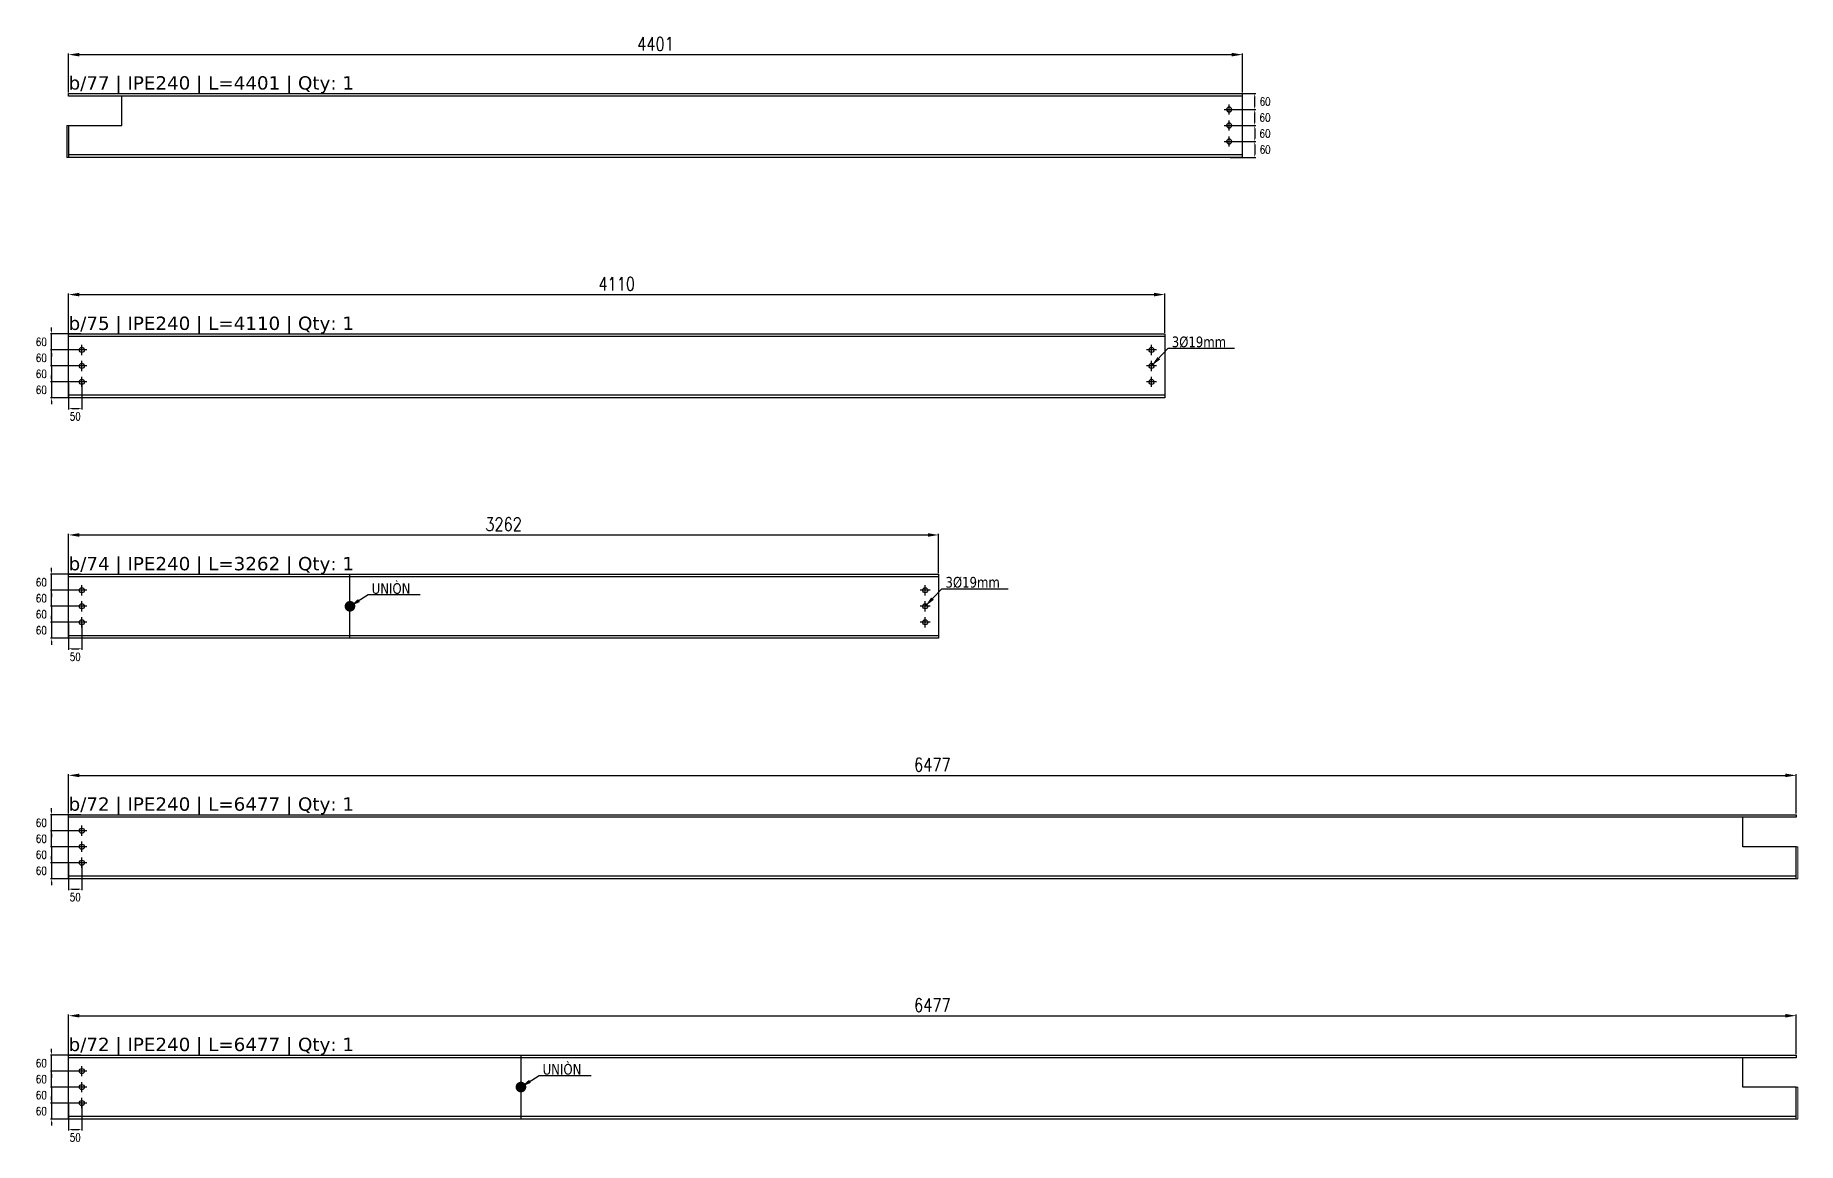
# Model space of a CAD drawing. Header units: millimetres. Extents: x -125 to 97215, y -53820 to 8573.
# Drawn here: x -125 to 6483, y 4419 to 8573 of the extents above; entities that cross this region are included whole.
import ezdxf
from ezdxf.enums import TextEntityAlignment as Align

# ---------------------------------------------------------------- set-up
doc = ezdxf.new("R2010")
doc.units = ezdxf.units.MM
doc.linetypes.add('DASHDOT', pattern=[25.4, 12.7, -6.35, 0, -6.35])
for name, color, linetype in [('COTAS', 8, 'Continuous'), ('EJE PERNOS', 1, 'DASHDOT'), ('IPE240', 2, 'Continuous'), ('PERNOS', 3, 'Continuous'), ('TXT_GEN', 3, 'Continuous'), ('UNIÒN', 4, 'Continuous')]:
    doc.layers.add(name, color=color, linetype=linetype)
doc.layers.add('P-PLATINA', color=6, linetype='Continuous', lineweight=15)
doc.styles.add('CNI_COTAS', font='romans.shx', dxfattribs={"width": 0.8})
doc.styles.add('VERDNA', font='verdana.ttf', dxfattribs={"width": 0.8})
doc.dimstyles.new('1.3', dxfattribs={"dimscale": 0, "dimtxt": 30, "dimasz": 12, "dimexe": 4, "dimexo": 4, "dimgap": 9, "dimtad": 1, "dimdec": 0, "dimzin": 4, "dimdsep": 46, "dimtxsty": 'CNI_COTAS', "dimcen": 0, "dimclrd": 256, "dimclrt": 3, "dimadec": 0, "dimazin": 0, "dimtfac": 1, "dimtdec": 0, "dimtmove": 2, "dimatfit": 0, "dimfxl": 0.05, "dimtolj": 1, "dimtzin": 0, "dimarcsym": 0})
doc.dimstyles.new('1.4', dxfattribs={"dimscale": 0, "dimtxt": 50, "dimasz": 40, "dimexe": 4, "dimexo": 4, "dimgap": 15, "dimtad": 1, "dimdec": 0, "dimzin": 4, "dimdsep": 46, "dimtxsty": 'CNI_COTAS', "dimcen": -0.09, "dimclrd": 256, "dimclrt": 3, "dimadec": 0, "dimazin": 0, "dimtfac": 1, "dimtdec": 0, "dimtmove": 2, "dimatfit": 0, "dimfxl": 0.05, "dimtolj": 1, "dimtzin": 0, "dimarcsym": 0})

# ---------------------------------------------------------------- blocks, each defined once
blk = doc.blocks.new('*D18')
at = {"layer": 'COTAS', "color": 0, "lineweight": -2, "transparency": 16777216}
for p, q in [((0, 8358), (0, 8503.9)), ((4401.3, 8358), (4401.3, 8503.9))]:
    blk.add_line(p, q, dxfattribs=at)
at = {"layer": 'COTAS', "lineweight": -2, "transparency": 16777216}
blk.add_line((40, 8499.9), (4361.3, 8499.9), dxfattribs=at)
at = {"layer": 'COTAS', "transparency": 16777216}
for points in [[(40, 8506.5), (40, 8493.2), (0, 8499.9)], [(4361.3, 8506.5), (4361.3, 8493.2), (4401.3, 8499.9)]]:
    blk.add_solid(points, dxfattribs=at)
at = {"layer": 'Defpoints', "color": 0, "transparency": 16777216}
for p in [(4401.3, 8499.9), (0, 8354), (4401.3, 8354)]:
    blk.add_point(p, dxfattribs=at)
at = {"layer": 'COTAS', "color": 3, "transparency": 16777216, "insert": (2200.6, 8539.9), "char_height": 50, "attachment_point": 5, "style": 'CNI_COTAS'}
blk.add_mtext('\\A1;4401', dxfattribs=at)
blk = doc.blocks.new('D19')
at = {"layer": 'EJE PERNOS', "linetype": 'Continuous'}
for p, q in [((19, 0), (-19, 0)), ((0, -19), (0, 19))]:
    blk.add_line(p, q, dxfattribs=at)
at = {"layer": 'PERNOS'}
blk.add_circle((0, 0), 9.5, dxfattribs=at)
blk = doc.blocks.new('*D19')
at = {"layer": 'COTAS', "color": 0, "lineweight": -2, "transparency": 16777216}
for p, q in [((4355.3, 8294), (4451.3, 8294)), ((4355.3, 8234), (4451.3, 8234))]:
    blk.add_line(p, q, dxfattribs=at)
at = {"layer": 'COTAS', "lineweight": -2, "transparency": 16777216}
blk.add_line((4447.3, 8246), (4447.3, 8282), dxfattribs=at)
at = {"layer": 'COTAS', "transparency": 16777216}
for points in [[(4445.3, 8282), (4449.3, 8282), (4447.3, 8294)], [(4445.3, 8246), (4449.3, 8246), (4447.3, 8234)]]:
    blk.add_solid(points, dxfattribs=at)
at = {"layer": 'Defpoints', "color": 0, "transparency": 16777216}
for p in [(4351.3, 8294), (4447.3, 8294), (4351.3, 8234)]:
    blk.add_point(p, dxfattribs=at)
at = {"layer": 'COTAS', "color": 3, "transparency": 16777216, "insert": (4485.8, 8264), "char_height": 30, "attachment_point": 5, "rotation": 0.2, "style": 'CNI_COTAS'}
blk.add_mtext('\\A1;60', dxfattribs=at)
blk = doc.blocks.new('*D20')
at = {"layer": 'COTAS', "color": 0, "lineweight": -2, "transparency": 16777216}
for p, q in [((4355.3, 8234), (4451.3, 8234)), ((4355.3, 8174), (4451.3, 8174))]:
    blk.add_line(p, q, dxfattribs=at)
at = {"layer": 'COTAS', "lineweight": -2, "transparency": 16777216}
blk.add_line((4447.3, 8222), (4447.3, 8186), dxfattribs=at)
at = {"layer": 'COTAS', "transparency": 16777216}
for points in [[(4445.3, 8222), (4449.3, 8222), (4447.3, 8234)], [(4445.3, 8186), (4449.3, 8186), (4447.3, 8174)]]:
    blk.add_solid(points, dxfattribs=at)
at = {"layer": 'Defpoints', "color": 0, "transparency": 16777216}
for p in [(4351.3, 8234), (4351.3, 8174), (4447.3, 8174)]:
    blk.add_point(p, dxfattribs=at)
at = {"layer": 'COTAS', "color": 3, "transparency": 16777216, "insert": (4485.8, 8204), "char_height": 30, "attachment_point": 5, "rotation": 0.2, "style": 'CNI_COTAS'}
blk.add_mtext('\\A1;60', dxfattribs=at)
blk = doc.blocks.new('*D21')
at = {"layer": 'COTAS', "color": 0, "lineweight": -2, "transparency": 16777216}
for p, q in [((4355.3, 8354), (4451.3, 8354)), ((4355.3, 8294), (4451.3, 8294))]:
    blk.add_line(p, q, dxfattribs=at)
at = {"layer": 'COTAS', "lineweight": -2, "transparency": 16777216}
blk.add_line((4447.3, 8306), (4447.3, 8342), dxfattribs=at)
at = {"layer": 'COTAS', "transparency": 16777216}
for points in [[(4445.3, 8342), (4449.3, 8342), (4447.3, 8354)], [(4445.3, 8306), (4449.3, 8306), (4447.3, 8294)]]:
    blk.add_solid(points, dxfattribs=at)
at = {"layer": 'Defpoints', "color": 0, "transparency": 16777216}
for p in [(4351.3, 8354), (4447.3, 8354), (4351.3, 8294)]:
    blk.add_point(p, dxfattribs=at)
at = {"layer": 'COTAS', "color": 3, "transparency": 16777216, "insert": (4486.2, 8324), "char_height": 30, "attachment_point": 5, "rotation": 0.2, "style": 'CNI_COTAS'}
blk.add_mtext('\\A1;60', dxfattribs=at)
blk = doc.blocks.new('*D22')
at = {"layer": 'COTAS', "color": 0, "lineweight": -2, "transparency": 16777216}
for p, q in [((4355.3, 8174), (4451.3, 8174)), ((4355.3, 8114), (4451.3, 8114))]:
    blk.add_line(p, q, dxfattribs=at)
at = {"layer": 'COTAS', "lineweight": -2, "transparency": 16777216}
blk.add_line((4447.3, 8162), (4447.3, 8126), dxfattribs=at)
at = {"layer": 'COTAS', "transparency": 16777216}
for points in [[(4445.3, 8162), (4449.3, 8162), (4447.3, 8174)], [(4445.3, 8126), (4449.3, 8126), (4447.3, 8114)]]:
    blk.add_solid(points, dxfattribs=at)
at = {"layer": 'Defpoints', "color": 0, "transparency": 16777216}
for p in [(4351.3, 8174), (4351.3, 8114), (4447.3, 8114)]:
    blk.add_point(p, dxfattribs=at)
at = {"layer": 'COTAS', "color": 3, "transparency": 16777216, "insert": (4486.3, 8144), "char_height": 30, "attachment_point": 5, "rotation": 0.2, "style": 'CNI_COTAS'}
blk.add_mtext('\\A1;60', dxfattribs=at)
blk = doc.blocks.new('*D87')
at = {"layer": 'COTAS', "color": 0, "lineweight": -2, "transparency": 16777216}
for p, q in [((0, 4751.8), (0, 4899.4)), ((6477.2, 4751.8), (6477.2, 4899.4))]:
    blk.add_line(p, q, dxfattribs=at)
at = {"layer": 'COTAS', "lineweight": -2, "transparency": 16777216}
blk.add_line((40, 4895.4), (6437.2, 4895.4), dxfattribs=at)
at = {"layer": 'COTAS', "transparency": 16777216}
for points in [[(40, 4902), (40, 4888.7), (0, 4895.4)], [(6437.2, 4902), (6437.2, 4888.7), (6477.2, 4895.4)]]:
    blk.add_solid(points, dxfattribs=at)
at = {"layer": 'Defpoints', "color": 0, "transparency": 16777216}
for p in [(6477.2, 4895.4), (0, 4747.8), (6477.2, 4747.8)]:
    blk.add_point(p, dxfattribs=at)
at = {"layer": 'COTAS', "color": 3, "transparency": 16777216, "insert": (3238.6, 4935.4), "char_height": 50, "attachment_point": 5, "style": 'CNI_COTAS'}
blk.add_mtext('\\A1;6477', dxfattribs=at)
blk = doc.blocks.new('*D91')
at = {"layer": 'COTAS', "lineweight": -2, "transparency": 16777216}
for p, q in [((-63.7, 4699.8), (-63.7, 4711.8)), ((-63.7, 4627.8), (-63.7, 4687.8)), ((-63.7, 4615.8), (-63.7, 4603.8))]:
    blk.add_line(p, q, dxfattribs=at)
at = {"layer": 'COTAS', "color": 0, "lineweight": -2, "transparency": 16777216}
for p, q in [((46, 4687.8), (-67.7, 4687.8)), ((46, 4627.8), (-67.7, 4627.8))]:
    blk.add_line(p, q, dxfattribs=at)
at = {"layer": 'COTAS', "transparency": 16777216}
for points in [[(-65.7, 4699.8), (-61.7, 4699.8), (-63.7, 4687.8)], [(-65.7, 4615.8), (-61.7, 4615.8), (-63.7, 4627.8)]]:
    blk.add_solid(points, dxfattribs=at)
at = {"layer": 'Defpoints', "color": 0, "transparency": 16777216}
for p in [(-63.7, 4687.8), (50, 4687.8), (50, 4627.8)]:
    blk.add_point(p, dxfattribs=at)
at = {"layer": 'COTAS', "color": 3, "transparency": 16777216, "insert": (-102.2, 4657.8), "char_height": 30, "attachment_point": 5, "rotation": 0.2, "style": 'CNI_COTAS'}
blk.add_mtext('\\A1;60', dxfattribs=at)
blk = doc.blocks.new('*D92')
at = {"layer": 'COTAS', "color": 0, "lineweight": -2, "transparency": 16777216}
for p, q in [((46, 4627.8), (-67.7, 4627.8)), ((46, 4567.8), (-67.7, 4567.8))]:
    blk.add_line(p, q, dxfattribs=at)
at = {"layer": 'COTAS', "lineweight": -2, "transparency": 16777216}
for p, q in [((-63.7, 4639.8), (-63.7, 4651.8)), ((-63.7, 4627.8), (-63.7, 4567.8)), ((-63.7, 4555.8), (-63.7, 4543.8))]:
    blk.add_line(p, q, dxfattribs=at)
at = {"layer": 'COTAS', "transparency": 16777216}
for points in [[(-65.7, 4639.8), (-61.7, 4639.8), (-63.7, 4627.8)], [(-65.7, 4555.8), (-61.7, 4555.8), (-63.7, 4567.8)]]:
    blk.add_solid(points, dxfattribs=at)
at = {"layer": 'Defpoints', "color": 0, "transparency": 16777216}
for p in [(50, 4627.8), (-63.7, 4567.8), (50, 4567.8)]:
    blk.add_point(p, dxfattribs=at)
at = {"layer": 'COTAS', "color": 3, "transparency": 16777216, "insert": (-102.2, 4597.8), "char_height": 30, "attachment_point": 5, "rotation": 0.2, "style": 'CNI_COTAS'}
blk.add_mtext('\\A1;60', dxfattribs=at)
blk = doc.blocks.new('*D88')
at = {"layer": 'COTAS', "color": 0, "lineweight": -2, "transparency": 16777216}
for p, q in [((46, 4567.8), (-67.7, 4567.8)), ((46, 4507.8), (-67.7, 4507.8))]:
    blk.add_line(p, q, dxfattribs=at)
at = {"layer": 'COTAS', "lineweight": -2, "transparency": 16777216}
for p, q in [((-63.7, 4579.8), (-63.7, 4591.8)), ((-63.7, 4567.8), (-63.7, 4507.8)), ((-63.7, 4495.8), (-63.7, 4483.8))]:
    blk.add_line(p, q, dxfattribs=at)
at = {"layer": 'COTAS', "transparency": 16777216}
for points in [[(-65.7, 4579.8), (-61.7, 4579.8), (-63.7, 4567.8)], [(-65.7, 4495.8), (-61.7, 4495.8), (-63.7, 4507.8)]]:
    blk.add_solid(points, dxfattribs=at)
at = {"layer": 'Defpoints', "color": 0, "transparency": 16777216}
for p in [(50, 4567.8), (-63.7, 4507.8), (50, 4507.8)]:
    blk.add_point(p, dxfattribs=at)
at = {"layer": 'COTAS', "color": 3, "transparency": 16777216, "insert": (-102.2, 4537.8), "char_height": 30, "attachment_point": 5, "rotation": 0.2, "style": 'CNI_COTAS'}
blk.add_mtext('\\A1;60', dxfattribs=at)
blk = doc.blocks.new('*D89')
at = {"layer": 'COTAS', "color": 0, "lineweight": -2, "transparency": 16777216}
for p, q in [((0, 4563.8), (0, 4464.6)), ((50, 4563.8), (50, 4464.6))]:
    blk.add_line(p, q, dxfattribs=at)
at = {"layer": 'COTAS', "lineweight": -2, "transparency": 16777216}
blk.add_line((12, 4468.6), (38, 4468.6), dxfattribs=at)
at = {"layer": 'COTAS', "transparency": 16777216}
for points in [[(12, 4470.6), (12, 4466.6), (0, 4468.6)], [(38, 4470.6), (38, 4466.6), (50, 4468.6)]]:
    blk.add_solid(points, dxfattribs=at)
at = {"layer": 'Defpoints', "color": 0, "transparency": 16777216}
for p in [(0, 4567.8), (50, 4567.8), (50, 4468.6)]:
    blk.add_point(p, dxfattribs=at)
at = {"layer": 'COTAS', "color": 3, "transparency": 16777216, "insert": (25, 4438.7), "char_height": 30, "attachment_point": 5, "rotation": 0.2, "style": 'CNI_COTAS'}
blk.add_mtext('\\A1;50', dxfattribs=at)
blk = doc.blocks.new('*D90')
at = {"layer": 'COTAS', "lineweight": -2, "transparency": 16777216}
for p, q in [((-63.7, 4759.8), (-63.7, 4771.8)), ((-63.7, 4687.8), (-63.7, 4747.8)), ((-63.7, 4675.8), (-63.7, 4663.8))]:
    blk.add_line(p, q, dxfattribs=at)
at = {"layer": 'COTAS', "color": 0, "lineweight": -2, "transparency": 16777216}
for p, q in [((46, 4747.8), (-67.7, 4747.8)), ((46, 4687.8), (-67.7, 4687.8))]:
    blk.add_line(p, q, dxfattribs=at)
at = {"layer": 'COTAS', "transparency": 16777216}
for points in [[(-65.7, 4759.8), (-61.7, 4759.8), (-63.7, 4747.8)], [(-65.7, 4675.8), (-61.7, 4675.8), (-63.7, 4687.8)]]:
    blk.add_solid(points, dxfattribs=at)
at = {"layer": 'Defpoints', "color": 0, "transparency": 16777216}
for p in [(-63.7, 4747.8), (50, 4747.8), (50, 4687.8)]:
    blk.add_point(p, dxfattribs=at)
at = {"layer": 'COTAS', "color": 3, "transparency": 16777216, "insert": (-102.2, 4717.8), "char_height": 30, "attachment_point": 5, "rotation": 0.2, "style": 'CNI_COTAS'}
blk.add_mtext('\\A1;60', dxfattribs=at)
blk = doc.blocks.new('*D93')
at = {"layer": 'COTAS', "color": 0, "lineweight": -2, "transparency": 16777216}
for p, q in [((0, 5653.3), (0, 5800.9)), ((6477.2, 5653.3), (6477.2, 5800.9))]:
    blk.add_line(p, q, dxfattribs=at)
at = {"layer": 'COTAS', "lineweight": -2, "transparency": 16777216}
blk.add_line((40, 5796.9), (6437.2, 5796.9), dxfattribs=at)
at = {"layer": 'COTAS', "transparency": 16777216}
for points in [[(40, 5803.6), (40, 5790.2), (0, 5796.9)], [(6437.2, 5803.6), (6437.2, 5790.2), (6477.2, 5796.9)]]:
    blk.add_solid(points, dxfattribs=at)
at = {"layer": 'Defpoints', "color": 0, "transparency": 16777216}
for p in [(6477.2, 5796.9), (0, 5649.3), (6477.2, 5649.3)]:
    blk.add_point(p, dxfattribs=at)
at = {"layer": 'COTAS', "color": 3, "transparency": 16777216, "insert": (3238.6, 5836.9), "char_height": 50, "attachment_point": 5, "style": 'CNI_COTAS'}
blk.add_mtext('\\A1;6477', dxfattribs=at)
blk = doc.blocks.new('*D97')
at = {"layer": 'COTAS', "color": 0, "lineweight": -2, "transparency": 16777216}
for p, q in [((46, 5589.3), (-67.7, 5589.3)), ((46, 5529.3), (-67.7, 5529.3))]:
    blk.add_line(p, q, dxfattribs=at)
at = {"layer": 'COTAS', "lineweight": -2, "transparency": 16777216}
for p, q in [((-63.7, 5601.3), (-63.7, 5613.3)), ((-63.7, 5529.3), (-63.7, 5589.3)), ((-63.7, 5517.3), (-63.7, 5505.3))]:
    blk.add_line(p, q, dxfattribs=at)
at = {"layer": 'COTAS', "transparency": 16777216}
for points in [[(-65.7, 5601.3), (-61.7, 5601.3), (-63.7, 5589.3)], [(-65.7, 5517.3), (-61.7, 5517.3), (-63.7, 5529.3)]]:
    blk.add_solid(points, dxfattribs=at)
at = {"layer": 'Defpoints', "color": 0, "transparency": 16777216}
for p in [(-63.7, 5589.3), (50, 5589.3), (50, 5529.3)]:
    blk.add_point(p, dxfattribs=at)
at = {"layer": 'COTAS', "color": 3, "transparency": 16777216, "insert": (-102.2, 5559.3), "char_height": 30, "attachment_point": 5, "rotation": 0.2, "style": 'CNI_COTAS'}
blk.add_mtext('\\A1;60', dxfattribs=at)
blk = doc.blocks.new('*D98')
at = {"layer": 'COTAS', "lineweight": -2, "transparency": 16777216}
for p, q in [((-63.7, 5541.3), (-63.7, 5553.3)), ((-63.7, 5529.3), (-63.7, 5469.3)), ((-63.7, 5457.3), (-63.7, 5445.3))]:
    blk.add_line(p, q, dxfattribs=at)
at = {"layer": 'COTAS', "color": 0, "lineweight": -2, "transparency": 16777216}
for p, q in [((46, 5529.3), (-67.7, 5529.3)), ((46, 5469.3), (-67.7, 5469.3))]:
    blk.add_line(p, q, dxfattribs=at)
at = {"layer": 'COTAS', "transparency": 16777216}
for points in [[(-65.7, 5541.3), (-61.7, 5541.3), (-63.7, 5529.3)], [(-65.7, 5457.3), (-61.7, 5457.3), (-63.7, 5469.3)]]:
    blk.add_solid(points, dxfattribs=at)
at = {"layer": 'Defpoints', "color": 0, "transparency": 16777216}
for p in [(50, 5529.3), (-63.7, 5469.3), (50, 5469.3)]:
    blk.add_point(p, dxfattribs=at)
at = {"layer": 'COTAS', "color": 3, "transparency": 16777216, "insert": (-102.2, 5499.3), "char_height": 30, "attachment_point": 5, "rotation": 0.2, "style": 'CNI_COTAS'}
blk.add_mtext('\\A1;60', dxfattribs=at)
blk = doc.blocks.new('*D94')
at = {"layer": 'COTAS', "lineweight": -2, "transparency": 16777216}
for p, q in [((-63.7, 5481.3), (-63.7, 5493.3)), ((-63.7, 5469.3), (-63.7, 5409.3)), ((-63.7, 5397.3), (-63.7, 5385.3))]:
    blk.add_line(p, q, dxfattribs=at)
at = {"layer": 'COTAS', "color": 0, "lineweight": -2, "transparency": 16777216}
for p, q in [((46, 5469.3), (-67.7, 5469.3)), ((46, 5409.3), (-67.7, 5409.3))]:
    blk.add_line(p, q, dxfattribs=at)
at = {"layer": 'COTAS', "transparency": 16777216}
for points in [[(-65.7, 5481.3), (-61.7, 5481.3), (-63.7, 5469.3)], [(-65.7, 5397.3), (-61.7, 5397.3), (-63.7, 5409.3)]]:
    blk.add_solid(points, dxfattribs=at)
at = {"layer": 'Defpoints', "color": 0, "transparency": 16777216}
for p in [(50, 5469.3), (-63.7, 5409.3), (50, 5409.3)]:
    blk.add_point(p, dxfattribs=at)
at = {"layer": 'COTAS', "color": 3, "transparency": 16777216, "insert": (-102.2, 5439.3), "char_height": 30, "attachment_point": 5, "rotation": 0.2, "style": 'CNI_COTAS'}
blk.add_mtext('\\A1;60', dxfattribs=at)
blk = doc.blocks.new('*D95')
at = {"layer": 'COTAS', "color": 0, "lineweight": -2, "transparency": 16777216}
for p, q in [((0, 5465.3), (0, 5366.1)), ((50, 5465.3), (50, 5366.1))]:
    blk.add_line(p, q, dxfattribs=at)
at = {"layer": 'COTAS', "lineweight": -2, "transparency": 16777216}
blk.add_line((12, 5370.1), (38, 5370.1), dxfattribs=at)
at = {"layer": 'COTAS', "transparency": 16777216}
for points in [[(12, 5372.1), (12, 5368.1), (0, 5370.1)], [(38, 5372.1), (38, 5368.1), (50, 5370.1)]]:
    blk.add_solid(points, dxfattribs=at)
at = {"layer": 'Defpoints', "color": 0, "transparency": 16777216}
for p in [(0, 5469.3), (50, 5469.3), (50, 5370.1)]:
    blk.add_point(p, dxfattribs=at)
at = {"layer": 'COTAS', "color": 3, "transparency": 16777216, "insert": (25, 5340.2), "char_height": 30, "attachment_point": 5, "rotation": 0.2, "style": 'CNI_COTAS'}
blk.add_mtext('\\A1;50', dxfattribs=at)
blk = doc.blocks.new('*D96')
at = {"layer": 'COTAS', "color": 0, "lineweight": -2, "transparency": 16777216}
for p, q in [((46, 5649.3), (-67.7, 5649.3)), ((46, 5589.3), (-67.7, 5589.3))]:
    blk.add_line(p, q, dxfattribs=at)
at = {"layer": 'COTAS', "lineweight": -2, "transparency": 16777216}
for p, q in [((-63.7, 5661.3), (-63.7, 5673.3)), ((-63.7, 5589.3), (-63.7, 5649.3)), ((-63.7, 5577.3), (-63.7, 5565.3))]:
    blk.add_line(p, q, dxfattribs=at)
at = {"layer": 'COTAS', "transparency": 16777216}
for points in [[(-65.7, 5661.3), (-61.7, 5661.3), (-63.7, 5649.3)], [(-65.7, 5577.3), (-61.7, 5577.3), (-63.7, 5589.3)]]:
    blk.add_solid(points, dxfattribs=at)
at = {"layer": 'Defpoints', "color": 0, "transparency": 16777216}
for p in [(-63.7, 5649.3), (50, 5649.3), (50, 5589.3)]:
    blk.add_point(p, dxfattribs=at)
at = {"layer": 'COTAS', "color": 3, "transparency": 16777216, "insert": (-102.2, 5619.3), "char_height": 30, "attachment_point": 5, "rotation": 0.2, "style": 'CNI_COTAS'}
blk.add_mtext('\\A1;60', dxfattribs=at)
blk = doc.blocks.new('*D99')
at = {"layer": 'COTAS', "color": 0, "lineweight": -2, "transparency": 16777216}
for p, q in [((0, 6554.9), (0, 6702.5)), ((3261.7, 6554.9), (3261.7, 6702.5))]:
    blk.add_line(p, q, dxfattribs=at)
at = {"layer": 'COTAS', "lineweight": -2, "transparency": 16777216}
blk.add_line((40, 6698.5), (3221.7, 6698.5), dxfattribs=at)
at = {"layer": 'COTAS', "transparency": 16777216}
for points in [[(40, 6705.1), (40, 6691.8), (0, 6698.5)], [(3221.7, 6705.1), (3221.7, 6691.8), (3261.7, 6698.5)]]:
    blk.add_solid(points, dxfattribs=at)
at = {"layer": 'Defpoints', "color": 0, "transparency": 16777216}
for p in [(3261.7, 6698.5), (0, 6550.9), (3261.7, 6550.9)]:
    blk.add_point(p, dxfattribs=at)
at = {"layer": 'COTAS', "color": 3, "transparency": 16777216, "insert": (1630.9, 6738.5), "char_height": 50, "attachment_point": 5, "style": 'CNI_COTAS'}
blk.add_mtext('\\A1;3262', dxfattribs=at)
blk = doc.blocks.new('*D103')
at = {"layer": 'COTAS', "color": 0, "lineweight": -2, "transparency": 16777216}
for p, q in [((46, 6490.9), (-67.7, 6490.9)), ((46, 6430.9), (-67.7, 6430.9))]:
    blk.add_line(p, q, dxfattribs=at)
at = {"layer": 'COTAS', "lineweight": -2, "transparency": 16777216}
for p, q in [((-63.7, 6502.9), (-63.7, 6514.9)), ((-63.7, 6430.9), (-63.7, 6490.9)), ((-63.7, 6418.9), (-63.7, 6406.9))]:
    blk.add_line(p, q, dxfattribs=at)
at = {"layer": 'COTAS', "transparency": 16777216}
for points in [[(-65.7, 6502.9), (-61.7, 6502.9), (-63.7, 6490.9)], [(-65.7, 6418.9), (-61.7, 6418.9), (-63.7, 6430.9)]]:
    blk.add_solid(points, dxfattribs=at)
at = {"layer": 'Defpoints', "color": 0, "transparency": 16777216}
for p in [(-63.7, 6490.9), (50, 6490.9), (50, 6430.9)]:
    blk.add_point(p, dxfattribs=at)
at = {"layer": 'COTAS', "color": 3, "transparency": 16777216, "insert": (-102.2, 6460.9), "char_height": 30, "attachment_point": 5, "rotation": 0.2, "style": 'CNI_COTAS'}
blk.add_mtext('\\A1;60', dxfattribs=at)
blk = doc.blocks.new('*D104')
at = {"layer": 'COTAS', "color": 0, "lineweight": -2, "transparency": 16777216}
for p, q in [((46, 6430.9), (-67.7, 6430.9)), ((46, 6370.9), (-67.7, 6370.9))]:
    blk.add_line(p, q, dxfattribs=at)
at = {"layer": 'COTAS', "lineweight": -2, "transparency": 16777216}
for p, q in [((-63.7, 6442.9), (-63.7, 6454.9)), ((-63.7, 6430.9), (-63.7, 6370.9)), ((-63.7, 6358.9), (-63.7, 6346.9))]:
    blk.add_line(p, q, dxfattribs=at)
at = {"layer": 'COTAS', "transparency": 16777216}
for points in [[(-65.7, 6442.9), (-61.7, 6442.9), (-63.7, 6430.9)], [(-65.7, 6358.9), (-61.7, 6358.9), (-63.7, 6370.9)]]:
    blk.add_solid(points, dxfattribs=at)
at = {"layer": 'Defpoints', "color": 0, "transparency": 16777216}
for p in [(50, 6430.9), (-63.7, 6370.9), (50, 6370.9)]:
    blk.add_point(p, dxfattribs=at)
at = {"layer": 'COTAS', "color": 3, "transparency": 16777216, "insert": (-102.2, 6400.9), "char_height": 30, "attachment_point": 5, "rotation": 0.2, "style": 'CNI_COTAS'}
blk.add_mtext('\\A1;60', dxfattribs=at)
blk = doc.blocks.new('*D100')
at = {"layer": 'COTAS', "color": 0, "lineweight": -2, "transparency": 16777216}
for p, q in [((46, 6370.9), (-67.7, 6370.9)), ((46, 6310.9), (-67.7, 6310.9))]:
    blk.add_line(p, q, dxfattribs=at)
at = {"layer": 'COTAS', "lineweight": -2, "transparency": 16777216}
for p, q in [((-63.7, 6382.9), (-63.7, 6394.9)), ((-63.7, 6370.9), (-63.7, 6310.9)), ((-63.7, 6298.9), (-63.7, 6286.9))]:
    blk.add_line(p, q, dxfattribs=at)
at = {"layer": 'COTAS', "transparency": 16777216}
for points in [[(-65.7, 6382.9), (-61.7, 6382.9), (-63.7, 6370.9)], [(-65.7, 6298.9), (-61.7, 6298.9), (-63.7, 6310.9)]]:
    blk.add_solid(points, dxfattribs=at)
at = {"layer": 'Defpoints', "color": 0, "transparency": 16777216}
for p in [(50, 6370.9), (-63.7, 6310.9), (50, 6310.9)]:
    blk.add_point(p, dxfattribs=at)
at = {"layer": 'COTAS', "color": 3, "transparency": 16777216, "insert": (-102.2, 6340.9), "char_height": 30, "attachment_point": 5, "rotation": 0.2, "style": 'CNI_COTAS'}
blk.add_mtext('\\A1;60', dxfattribs=at)
blk = doc.blocks.new('*D101')
at = {"layer": 'COTAS', "color": 0, "lineweight": -2, "transparency": 16777216}
for p, q in [((0, 6366.9), (0, 6267.7)), ((50, 6366.9), (50, 6267.7))]:
    blk.add_line(p, q, dxfattribs=at)
at = {"layer": 'COTAS', "lineweight": -2, "transparency": 16777216}
blk.add_line((12, 6271.7), (38, 6271.7), dxfattribs=at)
at = {"layer": 'COTAS', "transparency": 16777216}
for points in [[(12, 6273.7), (12, 6269.7), (0, 6271.7)], [(38, 6273.7), (38, 6269.7), (50, 6271.7)]]:
    blk.add_solid(points, dxfattribs=at)
at = {"layer": 'Defpoints', "color": 0, "transparency": 16777216}
for p in [(0, 6370.9), (50, 6370.9), (50, 6271.7)]:
    blk.add_point(p, dxfattribs=at)
at = {"layer": 'COTAS', "color": 3, "transparency": 16777216, "insert": (25, 6241.8), "char_height": 30, "attachment_point": 5, "rotation": 0.2, "style": 'CNI_COTAS'}
blk.add_mtext('\\A1;50', dxfattribs=at)
blk = doc.blocks.new('*D102')
at = {"layer": 'COTAS', "color": 0, "lineweight": -2, "transparency": 16777216}
for p, q in [((46, 6550.9), (-67.7, 6550.9)), ((46, 6490.9), (-67.7, 6490.9))]:
    blk.add_line(p, q, dxfattribs=at)
at = {"layer": 'COTAS', "lineweight": -2, "transparency": 16777216}
for p, q in [((-63.7, 6562.9), (-63.7, 6574.9)), ((-63.7, 6490.9), (-63.7, 6550.9)), ((-63.7, 6478.9), (-63.7, 6466.9))]:
    blk.add_line(p, q, dxfattribs=at)
at = {"layer": 'COTAS', "transparency": 16777216}
for points in [[(-65.7, 6562.9), (-61.7, 6562.9), (-63.7, 6550.9)], [(-65.7, 6478.9), (-61.7, 6478.9), (-63.7, 6490.9)]]:
    blk.add_solid(points, dxfattribs=at)
at = {"layer": 'Defpoints', "color": 0, "transparency": 16777216}
for p in [(-63.7, 6550.9), (50, 6550.9), (50, 6490.9)]:
    blk.add_point(p, dxfattribs=at)
at = {"layer": 'COTAS', "color": 3, "transparency": 16777216, "insert": (-102.2, 6520.9), "char_height": 30, "attachment_point": 5, "rotation": 0.2, "style": 'CNI_COTAS'}
blk.add_mtext('\\A1;60', dxfattribs=at)
blk = doc.blocks.new('*D105')
at = {"layer": 'COTAS', "color": 0, "lineweight": -2, "transparency": 16777216}
for p, q in [((0, 7456.4), (0, 7604)), ((4110.1, 7456.4), (4110.1, 7604))]:
    blk.add_line(p, q, dxfattribs=at)
at = {"layer": 'COTAS', "lineweight": -2, "transparency": 16777216}
blk.add_line((40, 7600), (4070.1, 7600), dxfattribs=at)
at = {"layer": 'COTAS', "transparency": 16777216}
for points in [[(40, 7606.7), (40, 7593.3), (0, 7600)], [(4070.1, 7606.7), (4070.1, 7593.3), (4110.1, 7600)]]:
    blk.add_solid(points, dxfattribs=at)
at = {"layer": 'Defpoints', "color": 0, "transparency": 16777216}
for p in [(4110.1, 7600), (0, 7452.4), (4110.1, 7452.4)]:
    blk.add_point(p, dxfattribs=at)
at = {"layer": 'COTAS', "color": 3, "transparency": 16777216, "insert": (2055.1, 7640), "char_height": 50, "attachment_point": 5, "style": 'CNI_COTAS'}
blk.add_mtext('\\A1;4110', dxfattribs=at)
blk = doc.blocks.new('*D109')
at = {"layer": 'COTAS', "lineweight": -2, "transparency": 16777216}
for p, q in [((-63.7, 7404.4), (-63.7, 7416.4)), ((-63.7, 7332.4), (-63.7, 7392.4)), ((-63.7, 7320.4), (-63.7, 7308.4))]:
    blk.add_line(p, q, dxfattribs=at)
at = {"layer": 'COTAS', "color": 0, "lineweight": -2, "transparency": 16777216}
for p, q in [((46, 7392.4), (-67.7, 7392.4)), ((46, 7332.4), (-67.7, 7332.4))]:
    blk.add_line(p, q, dxfattribs=at)
at = {"layer": 'COTAS', "transparency": 16777216}
for points in [[(-65.7, 7404.4), (-61.7, 7404.4), (-63.7, 7392.4)], [(-65.7, 7320.4), (-61.7, 7320.4), (-63.7, 7332.4)]]:
    blk.add_solid(points, dxfattribs=at)
at = {"layer": 'Defpoints', "color": 0, "transparency": 16777216}
for p in [(-63.7, 7392.4), (50, 7392.4), (50, 7332.4)]:
    blk.add_point(p, dxfattribs=at)
at = {"layer": 'COTAS', "color": 3, "transparency": 16777216, "insert": (-102.2, 7362.4), "char_height": 30, "attachment_point": 5, "rotation": 0.2, "style": 'CNI_COTAS'}
blk.add_mtext('\\A1;60', dxfattribs=at)
blk = doc.blocks.new('*D110')
at = {"layer": 'COTAS', "lineweight": -2, "transparency": 16777216}
for p, q in [((-63.7, 7344.4), (-63.7, 7356.4)), ((-63.7, 7332.4), (-63.7, 7272.4)), ((-63.7, 7260.4), (-63.7, 7248.4))]:
    blk.add_line(p, q, dxfattribs=at)
at = {"layer": 'COTAS', "color": 0, "lineweight": -2, "transparency": 16777216}
for p, q in [((46, 7332.4), (-67.7, 7332.4)), ((46, 7272.4), (-67.7, 7272.4))]:
    blk.add_line(p, q, dxfattribs=at)
at = {"layer": 'COTAS', "transparency": 16777216}
for points in [[(-65.7, 7344.4), (-61.7, 7344.4), (-63.7, 7332.4)], [(-65.7, 7260.4), (-61.7, 7260.4), (-63.7, 7272.4)]]:
    blk.add_solid(points, dxfattribs=at)
at = {"layer": 'Defpoints', "color": 0, "transparency": 16777216}
for p in [(-63.7, 7272.4), (50, 7332.4), (50, 7272.4)]:
    blk.add_point(p, dxfattribs=at)
at = {"layer": 'COTAS', "color": 3, "transparency": 16777216, "insert": (-102.2, 7302.4), "char_height": 30, "attachment_point": 5, "rotation": 0.2, "style": 'CNI_COTAS'}
blk.add_mtext('\\A1;60', dxfattribs=at)
blk = doc.blocks.new('*D106')
at = {"layer": 'COTAS', "color": 0, "lineweight": -2, "transparency": 16777216}
for p, q in [((46, 7272.4), (-67.7, 7272.4)), ((46, 7212.4), (-67.7, 7212.4))]:
    blk.add_line(p, q, dxfattribs=at)
at = {"layer": 'COTAS', "lineweight": -2, "transparency": 16777216}
for p, q in [((-63.7, 7284.4), (-63.7, 7296.4)), ((-63.7, 7272.4), (-63.7, 7212.4)), ((-63.7, 7200.4), (-63.7, 7188.4))]:
    blk.add_line(p, q, dxfattribs=at)
at = {"layer": 'COTAS', "transparency": 16777216}
for points in [[(-65.7, 7284.4), (-61.7, 7284.4), (-63.7, 7272.4)], [(-65.7, 7200.4), (-61.7, 7200.4), (-63.7, 7212.4)]]:
    blk.add_solid(points, dxfattribs=at)
at = {"layer": 'Defpoints', "color": 0, "transparency": 16777216}
for p in [(50, 7272.4), (-63.7, 7212.4), (50, 7212.4)]:
    blk.add_point(p, dxfattribs=at)
at = {"layer": 'COTAS', "color": 3, "transparency": 16777216, "insert": (-102.2, 7242.4), "char_height": 30, "attachment_point": 5, "rotation": 0.2, "style": 'CNI_COTAS'}
blk.add_mtext('\\A1;60', dxfattribs=at)
blk = doc.blocks.new('*D107')
at = {"layer": 'COTAS', "color": 0, "lineweight": -2, "transparency": 16777216}
for p, q in [((0, 7268.4), (0, 7169.2)), ((50, 7268.4), (50, 7169.2))]:
    blk.add_line(p, q, dxfattribs=at)
at = {"layer": 'COTAS', "lineweight": -2, "transparency": 16777216}
blk.add_line((12, 7173.2), (38, 7173.2), dxfattribs=at)
at = {"layer": 'COTAS', "transparency": 16777216}
for points in [[(12, 7175.2), (12, 7171.2), (0, 7173.2)], [(38, 7175.2), (38, 7171.2), (50, 7173.2)]]:
    blk.add_solid(points, dxfattribs=at)
at = {"layer": 'Defpoints', "color": 0, "transparency": 16777216}
for p in [(0, 7272.4), (50, 7272.4), (50, 7173.2)]:
    blk.add_point(p, dxfattribs=at)
at = {"layer": 'COTAS', "color": 3, "transparency": 16777216, "insert": (25, 7143.3), "char_height": 30, "attachment_point": 5, "rotation": 0.2, "style": 'CNI_COTAS'}
blk.add_mtext('\\A1;50', dxfattribs=at)
blk = doc.blocks.new('*D108')
at = {"layer": 'COTAS', "lineweight": -2, "transparency": 16777216}
for p, q in [((-63.7, 7464.4), (-63.7, 7476.4)), ((-63.7, 7392.4), (-63.7, 7452.4)), ((-63.7, 7380.4), (-63.7, 7368.4))]:
    blk.add_line(p, q, dxfattribs=at)
at = {"layer": 'COTAS', "color": 0, "lineweight": -2, "transparency": 16777216}
for p, q in [((46, 7452.4), (-67.7, 7452.4)), ((46, 7392.4), (-67.7, 7392.4))]:
    blk.add_line(p, q, dxfattribs=at)
at = {"layer": 'COTAS', "transparency": 16777216}
for points in [[(-65.7, 7464.4), (-61.7, 7464.4), (-63.7, 7452.4)], [(-65.7, 7380.4), (-61.7, 7380.4), (-63.7, 7392.4)]]:
    blk.add_solid(points, dxfattribs=at)
at = {"layer": 'Defpoints', "color": 0, "transparency": 16777216}
for p in [(-63.7, 7452.4), (50, 7452.4), (50, 7392.4)]:
    blk.add_point(p, dxfattribs=at)
at = {"layer": 'COTAS', "color": 3, "transparency": 16777216, "insert": (-102.2, 7422.4), "char_height": 30, "attachment_point": 5, "rotation": 0.2, "style": 'CNI_COTAS'}
blk.add_mtext('\\A1;60', dxfattribs=at)

msp = doc.modelspace()

# ---------------------------------------------------------------- linework, layer by layer
at = {"layer": 'COTAS'}
msp.add_line((0, 8114), (0, 8234), dxfattribs=at)
at = {"layer": 'IPE240', "linetype": 'Continuous'}
for p, q in [((4401.3, 8114), (4401.3, 8354)), ((0, 8234), (0, 8114)), ((4401.3, 8123.8), (0, 8123.8)), ((4401.3, 8114), (0, 8114)), ((0, 7212.4), (0, 7452.4)), ((0, 7452.4), (4110.1, 7452.4)), ((4110.1, 7442.6), (0, 7442.6)), ((4110.1, 7452.4), (4110.1, 7212.4)), ((4110.1, 7222.2), (0, 7222.2)), ((4110.1, 7212.4), (0, 7212.4)), ((0, 6310.9), (0, 6550.9)), ((0, 6550.9), (3261.7, 6550.9)), ((3261.7, 6550.9), (3261.7, 6310.9)), ((3261.7, 6541.1), (0, 6541.1)), ((3261.7, 6320.7), (0, 6320.7)), ((3261.7, 6310.9), (0, 6310.9)), ((0, 5409.3), (0, 5649.3)), ((6477.2, 5419.1), (0, 5419.1)), ((6477.2, 5409.3), (0, 5409.3)), ((0, 4507.8), (0, 4747.8)), ((6477.2, 4517.6), (0, 4517.6)), ((6477.2, 4507.8), (0, 4507.8))]:
    msp.add_line(p, q, dxfattribs=at)
for points in [[(4401.3, 8344.2), (0, 8344.2), (0, 8354), (4401.3, 8354)], [(0, 8114), (0, 8114), (0, 8234), (200, 8234), (200, 8344.2)], [(0, 5649.3), (6477.2, 5649.3), (6477.2, 5639.5), (0, 5639.5)], [(6477.2, 5409.3), (6477.2, 5529.3), (6277.2, 5529.3), (6277.2, 5639.5)], [(0, 4747.8), (6477.2, 4747.8), (6477.2, 4738), (0, 4738)], [(6477.2, 4507.8), (6477.2, 4627.8), (6277.2, 4627.8), (6277.2, 4738)]]:
    msp.add_lwpolyline(points, dxfattribs=at)
at = {"layer": 'P-PLATINA', "color": 6}
for points in [[(0, 8114), (-6, 8114), (-6, 8234), (0, 8234)], [(6477.2, 5409.3), (6483.2, 5409.3), (6483.2, 5529.3), (6477.2, 5529.3)], [(6477.2, 4507.8), (6483.2, 4507.8), (6483.2, 4627.8), (6477.2, 4627.8)]]:
    msp.add_lwpolyline(points, close=True, dxfattribs=at)
at = {"layer": 'UNIÒN'}
for points in [[(1055, 6310.9), (1055, 6310.9), (1055, 6550.9)], [(1696, 4747.8), (1696, 4507.8), (1696, 4507.8)]]:
    msp.add_lwpolyline(points, dxfattribs=at)
at = {"layer": 'UNIÒN', "const_width": 20}
for points in [[(1045, 6430.9, 1), (1065, 6430.9, 1)], [(1686, 4627.8, 1), (1706, 4627.8, 1)]]:
    msp.add_lwpolyline(points, format="xyb", close=True, dxfattribs=at)

# ---------------------------------------------------------------- block references
at = {"layer": 'PERNOS', "xscale": -1}
for p in [(4351.3, 8294), (4351.3, 8234), (4351.3, 8174)]:
    msp.add_blockref('D19', p, dxfattribs=at)
at = {"layer": 'PERNOS'}
for p in [(50, 7392.4), (4060.1, 7392.4), (50, 7332.4), (4060.1, 7332.4), (50, 7272.4), (4060.1, 7272.4), (50, 6490.9), (3211.7, 6490.9), (50, 6430.9), (3211.7, 6430.9), (50, 6370.9), (3211.7, 6370.9), (50, 5589.3), (50, 5529.3), (50, 5469.3), (50, 4687.8), (50, 4627.8), (50, 4567.8)]:
    msp.add_blockref('D19', p, dxfattribs=at)

# ---------------------------------------------------------------- texts
at = {"layer": 'COTAS', "color": 3, "char_height": 40, "attachment_point": 7, "style": 'VERDNA'}
for s, insert in [('3%%C19mm', (4136.1, 7400.8)), ('3%%C19mm', (3287.7, 6499.2)), ('UNIÒN', (1136.4, 6476.9)), ('UNIÒN', (1777.4, 4673.8))]:
    msp.add_mtext(s, dxfattribs=dict(at, insert=insert))
at = {"layer": 'TXT_GEN', "style": 'VERDNA'}
for s, p in [('b/77 | IPE240 | L=4401 | Qty: 1', (0, 8354)), ('b/75 | IPE240 | L=4110 | Qty: 1', (0, 7452.4)), ('b/74 | IPE240 | L=3262 | Qty: 1', (0, 6550.9)), ('b/72 | IPE240 | L=6477 | Qty: 1', (0, 5649.3)), ('b/72 | IPE240 | L=6477 | Qty: 1', (0, 4747.8))]:
    msp.add_text(s, height=50, dxfattribs=at).set_placement(p, align=Align.BOTTOM_LEFT)

# ---------------------------------------------------------------- dimensions: what is measured, and where the dimension line sits
at = {"layer": 'COTAS'}
for base, p1, p2, picture, middle in [((4401.3, 8499.9), (0, 8354), (4401.3, 8354), '*D18', (2200.6, 8539.9)), ((4110.1, 7600), (0, 7452.4), (4110.1, 7452.4), '*D105', (2055.1, 7640)), ((3261.7, 6698.5), (0, 6550.9), (3261.7, 6550.9), '*D99', (1630.9, 6738.5)), ((6477.2, 5796.9), (0, 5649.3), (6477.2, 5649.3), '*D93', (3238.6, 5836.9)), ((6477.2, 4895.4), (0, 4747.8), (6477.2, 4747.8), '*D87', (3238.6, 4935.4))]:
    dim = msp.add_linear_dim(base=base, p1=p1, p2=p2, dimstyle='1.4', override={"dimscale": 1}, dxfattribs=at)
    dim.commit()
    dim.dimension.update_dxf_attribs({"geometry": picture, "text_midpoint": middle})
for base, p1, p2, picture, middle in [((4447.3, 8354), (4351.3, 8294), (4351.3, 8354), '*D21', (4486.2, 8324)), ((4447.3, 8294), (4351.3, 8234), (4351.3, 8294), '*D19', (4485.8, 8264)), ((4447.3, 8174), (4351.3, 8234), (4351.3, 8174), '*D20', (4485.8, 8204)), ((4447.3, 8114), (4351.3, 8174), (4351.3, 8114), '*D22', (4486.3, 8144))]:
    dim = msp.add_linear_dim(base=base, p1=p1, p2=p2, angle=90, dimstyle='1.3', override={"dimscale": 1}, dxfattribs=at)
    dim.commit()
    dim.dimension.update_dxf_attribs({"geometry": picture, "text_midpoint": middle, "dimtype": 160, "text_rotation": 0.2})
for base, p1, p2, picture, middle in [((-63.7, 7452.4), (50, 7392.4), (50, 7452.4), '*D108', (-102.2, 7422.4)), ((-63.7, 7392.4), (50, 7332.4), (50, 7392.4), '*D109', (-102.2, 7362.4)), ((-63.7, 7272.4), (50, 7332.4), (50, 7272.4), '*D110', (-102.2, 7302.4)), ((-63.7, 7212.4), (50, 7272.4), (50, 7212.4), '*D106', (-102.2, 7242.4)), ((-63.7, 6550.9), (50, 6490.9), (50, 6550.9), '*D102', (-102.2, 6520.9)), ((-63.7, 6490.9), (50, 6430.9), (50, 6490.9), '*D103', (-102.2, 6460.9)), ((-63.7, 6370.9), (50, 6430.9), (50, 6370.9), '*D104', (-102.2, 6400.9)), ((-63.7, 6310.9), (50, 6370.9), (50, 6310.9), '*D100', (-102.2, 6340.9)), ((-63.7, 5649.3), (50, 5589.3), (50, 5649.3), '*D96', (-102.2, 5619.3)), ((-63.7, 5589.3), (50, 5529.3), (50, 5589.3), '*D97', (-102.2, 5559.3)), ((-63.7, 5469.3), (50, 5529.3), (50, 5469.3), '*D98', (-102.2, 5499.3)), ((-63.7, 5409.3), (50, 5469.3), (50, 5409.3), '*D94', (-102.2, 5439.3)), ((-63.7, 4747.8), (50, 4687.8), (50, 4747.8), '*D90', (-102.2, 4717.8)), ((-63.7, 4687.8), (50, 4627.8), (50, 4687.8), '*D91', (-102.2, 4657.8)), ((-63.7, 4567.8), (50, 4627.8), (50, 4567.8), '*D92', (-102.2, 4597.8)), ((-63.7, 4507.8), (50, 4567.8), (50, 4507.8), '*D88', (-102.2, 4537.8))]:
    dim = msp.add_linear_dim(base=base, p1=p1, p2=p2, angle=90, dimstyle='1.3', override={"dimscale": 1}, dxfattribs=at)
    dim.commit()
    dim.dimension.update_dxf_attribs({"geometry": picture, "text_midpoint": middle, "text_rotation": 0.2})
for base, p1, p2, picture, middle in [((50, 7173.2), (0, 7272.4), (50, 7272.4), '*D107', (25, 7143.3)), ((50, 6271.7), (0, 6370.9), (50, 6370.9), '*D101', (25, 6241.8)), ((50, 5370.1), (0, 5469.3), (50, 5469.3), '*D95', (25, 5340.2)), ((50, 4468.6), (0, 4567.8), (50, 4567.8), '*D89', (25, 4438.7))]:
    dim = msp.add_linear_dim(base=base, p1=p1, p2=p2, dimstyle='1.3', override={"dimscale": 1}, dxfattribs=at)
    dim.commit()
    dim.dimension.update_dxf_attribs({"geometry": picture, "text_midpoint": middle, "dimtype": 160, "text_rotation": 0.2})

# ---------------------------------------------------------------- leaders
at = {"layer": 'COTAS', "annotation_type": 0, "has_hookline": 1, "hookline_direction": 0}
for points, text_width in [([(4060.1, 7332.4), (4122.8, 7398.6), (4160, 7398.6)], 196.8), ([(3211.7, 6430.9), (3274.4, 6497), (3311.6, 6497)], 196.8), ([(1055, 6430.9), (1123.2, 6474.7), (1160.4, 6474.7)], 143.2), ([(1696, 4627.8), (1764.2, 4671.6), (1801.4, 4671.6)], 143.2)]:
    msp.add_leader(points, dimstyle='1.4', override={"dimscale": 1}, dxfattribs=dict(at, text_width=text_width))

doc.saveas('drawing.dxf')
